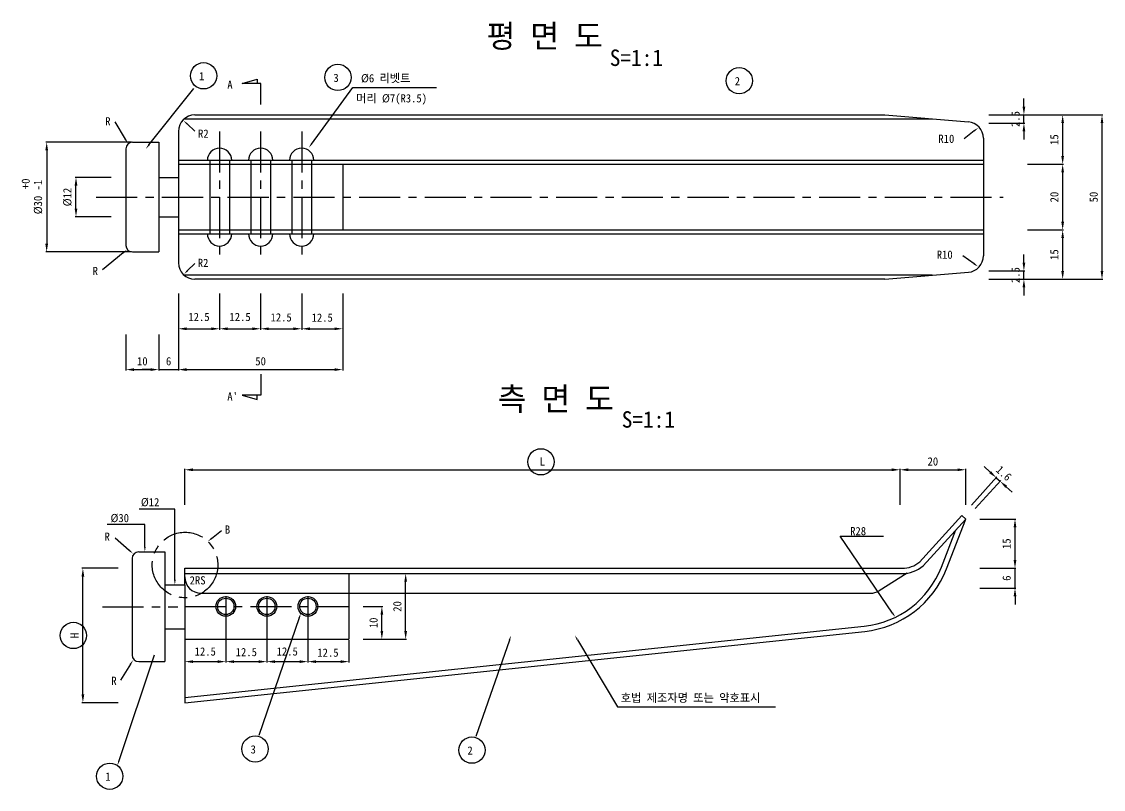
# Model space of a CAD drawing. Header units: millimetres. Extents: x -4227 to 814, y -2321 to 497.
# Drawn here: x -286.5 to 42.7, y 263.3 to 497 of the extents above; entities that cross this region are included whole.
import ezdxf

# ---------------------------------------------------------------- set-up
doc = ezdxf.new("R2010")
doc.units = ezdxf.units.MM
doc.header["$LTSCALE"] = 10
doc.linetypes.add('A-CENTR01', pattern=[2, 1.25, -0.25, 0.25, -0.25])
doc.linetypes.add('CENTER', pattern=[50.8, 31.75, -6.35, 6.35, -6.35])
for name, color, linetype in [('TN-CNTL', 1, 'CENTER'), ('TN-CUTL', 1, 'CENTER'), ('TN-DIML', 1, 'Continuous'), ('TN-DIMS', 1, 'Continuous'), ('TN-DIMT', 3, 'Continuous'), ('TN-LEAL', 1, 'Continuous'), ('TN-LEAT', 3, 'Continuous'), ('TN-STEL', 4, 'Continuous'), ('TN-TEX1', 6, 'Continuous'), ('TN-TEXT', 3, 'Continuous')]:
    doc.layers.add(name, color=color, linetype=linetype)
doc.styles.add('D', font='GulimChe.ttf')
doc.styles.get("Standard").update_dxf_attribs({"font": 'GulimChe.ttf'})
doc.dimstyles.new('D', dxfattribs={"dimtxt": 2.5, "dimasz": 2.5, "dimexe": 1.25, "dimexo": 2, "dimgap": 1, "dimtad": 1, "dimdec": 0, "dimtxsty": 'D', "dimcen": 2.5, "dimclrd": 1, "dimclre": 1, "dimclrt": 7, "dimadec": 0, "dimazin": 0, "dimtfac": 1, "dimtdec": 0, "dimtmove": 0, "dimatfit": 3, "dimfxl": 0, "dimarcsym": 0})

# ---------------------------------------------------------------- blocks, each defined once
blk = doc.blocks.new('*D88')
at = {"layer": 'DEFPOINTS', "color": 0}
for p in [(-238.77, 414.52), (-226.27, 414.52), (-226.27, 403.52)]:
    blk.add_point(p, dxfattribs=at)
at = {"layer": 'TN-DIMS', "lineweight": -2}
for p, q in [((-238.77, 414.22), (-238.77, 403.22)), ((-226.27, 414.22), (-226.27, 403.22)), ((-236.27, 403.52), (-228.77, 403.52))]:
    blk.add_line(p, q, dxfattribs=at)
at = {"layer": 'TN-DIMS'}
for points in [[(-236.27, 403.94), (-236.27, 403.1), (-238.77, 403.52)], [(-228.77, 403.94), (-228.77, 403.1), (-226.27, 403.52)]]:
    blk.add_solid(points, dxfattribs=at)
at = {"layer": 'TN-DIMS', "color": 3, "insert": (-232.52, 407.11), "char_height": 2.5, "attachment_point": 5, "style": 'D'}
blk.add_mtext('12.5', dxfattribs=at)
blk = doc.blocks.new('*D89')
at = {"layer": 'DEFPOINTS', "color": 0}
for p in [(-226.27, 414.52), (-213.77, 414.52), (-213.77, 403.52)]:
    blk.add_point(p, dxfattribs=at)
at = {"layer": 'TN-DIMS', "lineweight": -2}
for p, q in [((-226.27, 414.22), (-226.27, 403.22)), ((-213.77, 414.22), (-213.77, 403.22)), ((-223.77, 403.52), (-216.27, 403.52))]:
    blk.add_line(p, q, dxfattribs=at)
at = {"layer": 'TN-DIMS'}
for points in [[(-223.77, 403.94), (-223.77, 403.1), (-226.27, 403.52)], [(-216.27, 403.94), (-216.27, 403.1), (-213.77, 403.52)]]:
    blk.add_solid(points, dxfattribs=at)
at = {"layer": 'TN-DIMS', "color": 3, "insert": (-220.02, 407.11), "char_height": 2.5, "attachment_point": 5, "style": 'D'}
blk.add_mtext('12.5', dxfattribs=at)
blk = doc.blocks.new('*D90')
at = {"layer": 'DEFPOINTS', "color": 0}
for p in [(-213.77, 414.52), (-201.27, 414.52), (-201.27, 403.52)]:
    blk.add_point(p, dxfattribs=at)
at = {"layer": 'TN-DIMS', "lineweight": -2}
for p, q in [((-213.77, 414.22), (-213.77, 403.22)), ((-201.27, 414.22), (-201.27, 403.22)), ((-211.27, 403.52), (-203.77, 403.52))]:
    blk.add_line(p, q, dxfattribs=at)
at = {"layer": 'TN-DIMS'}
for points in [[(-211.27, 403.94), (-211.27, 403.1), (-213.77, 403.52)], [(-203.77, 403.94), (-203.77, 403.1), (-201.27, 403.52)]]:
    blk.add_solid(points, dxfattribs=at)
at = {"layer": 'TN-DIMS', "color": 3, "insert": (-207.52, 406.97), "char_height": 2.5, "attachment_point": 5, "style": 'D'}
blk.add_mtext('12.5', dxfattribs=at)
blk = doc.blocks.new('*D91')
at = {"layer": 'DEFPOINTS', "color": 0}
for p in [(-201.27, 414.52), (-188.77, 414.52), (-188.77, 403.52)]:
    blk.add_point(p, dxfattribs=at)
at = {"layer": 'TN-DIMS', "lineweight": -2}
for p, q in [((-201.27, 414.22), (-201.27, 403.22)), ((-188.77, 414.22), (-188.77, 403.22)), ((-198.77, 403.52), (-191.27, 403.52))]:
    blk.add_line(p, q, dxfattribs=at)
at = {"layer": 'TN-DIMS'}
for points in [[(-198.77, 403.94), (-198.77, 403.1), (-201.27, 403.52)], [(-191.27, 403.94), (-191.27, 403.1), (-188.77, 403.52)]]:
    blk.add_solid(points, dxfattribs=at)
at = {"layer": 'TN-DIMS', "color": 3, "insert": (-195.02, 406.9), "char_height": 2.5, "attachment_point": 5, "style": 'D'}
blk.add_mtext('12.5', dxfattribs=at)
blk = doc.blocks.new('*D92')
at = {"layer": 'DEFPOINTS', "color": 0}
for p in [(-254.77, 402.09), (-244.77, 402.09), (-244.77, 391.09)]:
    blk.add_point(p, dxfattribs=at)
at = {"layer": 'TN-DIMS', "lineweight": -2}
for p, q in [((-254.77, 401.79), (-254.77, 390.79)), ((-244.77, 401.79), (-244.77, 390.79)), ((-252.27, 391.09), (-247.27, 391.09))]:
    blk.add_line(p, q, dxfattribs=at)
at = {"layer": 'TN-DIMS'}
for points in [[(-252.27, 391.51), (-252.27, 390.67), (-254.77, 391.09)], [(-247.27, 391.51), (-247.27, 390.67), (-244.77, 391.09)]]:
    blk.add_solid(points, dxfattribs=at)
at = {"layer": 'TN-DIMS', "color": 3, "insert": (-249.77, 393.62), "char_height": 2.5, "attachment_point": 5, "style": 'D'}
blk.add_mtext('10', dxfattribs=at)
blk = doc.blocks.new('*D93')
at = {"layer": 'DEFPOINTS', "color": 0}
for p in [(-238.77, 414.52), (-244.77, 402.09), (-238.77, 391.09)]:
    blk.add_point(p, dxfattribs=at)
at = {"layer": 'TN-DIMS', "lineweight": -2}
for p, q in [((-238.77, 414.22), (-238.77, 390.79)), ((-244.77, 401.79), (-244.77, 390.79)), ((-247.27, 391.09), (-249.77, 391.09)), ((-244.77, 391.09), (-238.77, 391.09)), ((-236.27, 391.09), (-233.77, 391.09))]:
    blk.add_line(p, q, dxfattribs=at)
at = {"layer": 'TN-DIMS'}
for points in [[(-247.27, 391.51), (-247.27, 390.67), (-244.77, 391.09)], [(-236.27, 391.51), (-236.27, 390.67), (-238.77, 391.09)]]:
    blk.add_solid(points, dxfattribs=at)
at = {"layer": 'TN-DIMS', "color": 3, "insert": (-241.77, 393.62), "char_height": 2.5, "attachment_point": 5, "style": 'D'}
blk.add_mtext('6', dxfattribs=at)
blk = doc.blocks.new('*D94')
at = {"layer": 'DEFPOINTS', "color": 0}
for p in [(-238.77, 414.52), (-188.77, 414.52), (-188.77, 391.09)]:
    blk.add_point(p, dxfattribs=at)
at = {"layer": 'TN-DIMS', "lineweight": -2}
for p, q in [((-238.77, 414.22), (-238.77, 390.79)), ((-188.77, 414.22), (-188.77, 390.79)), ((-236.27, 391.09), (-191.27, 391.09))]:
    blk.add_line(p, q, dxfattribs=at)
at = {"layer": 'TN-DIMS'}
for points in [[(-236.27, 391.51), (-236.27, 390.67), (-238.77, 391.09)], [(-191.27, 391.51), (-191.27, 390.67), (-188.77, 391.09)]]:
    blk.add_solid(points, dxfattribs=at)
at = {"layer": 'TN-DIMS', "color": 3, "insert": (-213.77, 393.62), "char_height": 2.5, "attachment_point": 5, "style": 'D'}
blk.add_mtext('50', dxfattribs=at)
blk = doc.blocks.new('*D95')
at = {"layer": 'DEFPOINTS', "color": 0}
for p in [(-269.96, 449.61), (-258.96, 449.61), (-258.96, 437.61)]:
    blk.add_point(p, dxfattribs=at)
at = {"layer": 'TN-DIMS', "lineweight": -2}
for p, q in [((-259.26, 449.61), (-270.26, 449.61)), ((-269.96, 440.11), (-269.96, 447.11)), ((-259.26, 437.61), (-270.26, 437.61))]:
    blk.add_line(p, q, dxfattribs=at)
at = {"layer": 'TN-DIMS'}
for points in [[(-270.37, 447.11), (-269.54, 447.11), (-269.96, 449.61)], [(-270.37, 440.11), (-269.54, 440.11), (-269.96, 437.61)]]:
    blk.add_solid(points, dxfattribs=at)
at = {"layer": 'TN-DIMS', "color": 3, "insert": (-272.55, 443.61), "char_height": 2.5, "attachment_point": 5, "rotation": 90, "style": 'D'}
blk.add_mtext('Ø12', dxfattribs=at)
blk = doc.blocks.new('*D0')
at = {"layer": 'DEFPOINTS', "color": 0}
for p in [(7.55, 421.11), (7.55, 418.61), (18.55, 421.11)]:
    blk.add_point(p, dxfattribs=at)
at = {"layer": 'TN-DIMS', "lineweight": -2}
for p, q in [((18.55, 423.61), (18.55, 426.11)), ((7.85, 421.11), (18.85, 421.11)), ((7.85, 418.61), (18.85, 418.61)), ((18.55, 418.61), (18.55, 421.11)), ((18.55, 416.11), (18.55, 413.61))]:
    blk.add_line(p, q, dxfattribs=at)
at = {"layer": 'TN-DIMS'}
for points in [[(18.14, 423.61), (18.97, 423.61), (18.55, 421.11)], [(18.14, 416.11), (18.97, 416.11), (18.55, 418.61)]]:
    blk.add_solid(points, dxfattribs=at)
at = {"layer": 'TN-DIMS', "color": 3, "insert": (16.02, 419.86), "char_height": 2.5, "attachment_point": 5, "rotation": 90, "style": 'D'}
blk.add_mtext('2.5', dxfattribs=at)
blk = doc.blocks.new('*D1')
at = {"layer": 'DEFPOINTS', "color": 0}
for p in [(7.55, 468.61), (18.55, 468.61), (7.55, 466.11)]:
    blk.add_point(p, dxfattribs=at)
at = {"layer": 'TN-DIMS', "lineweight": -2}
for p, q in [((18.55, 471.11), (18.55, 473.61)), ((7.85, 468.61), (18.85, 468.61)), ((18.55, 466.11), (18.55, 468.61)), ((7.85, 466.11), (18.85, 466.11)), ((18.55, 463.61), (18.55, 461.11))]:
    blk.add_line(p, q, dxfattribs=at)
at = {"layer": 'TN-DIMS'}
for points in [[(18.14, 471.11), (18.97, 471.11), (18.55, 468.61)], [(18.14, 463.61), (18.97, 463.61), (18.55, 466.11)]]:
    blk.add_solid(points, dxfattribs=at)
at = {"layer": 'TN-DIMS', "color": 3, "insert": (16.02, 467.36), "char_height": 2.5, "attachment_point": 5, "rotation": 90, "style": 'D'}
blk.add_mtext('2.5', dxfattribs=at)
blk = doc.blocks.new('*D2')
at = {"layer": 'DEFPOINTS', "color": 0}
for p in [(19.35, 433.61), (30.35, 433.61), (7.55, 418.61)]:
    blk.add_point(p, dxfattribs=at)
at = {"layer": 'TN-DIMS', "lineweight": -2}
for p, q in [((19.65, 433.61), (30.65, 433.61)), ((30.35, 421.11), (30.35, 431.11)), ((7.85, 418.61), (30.65, 418.61))]:
    blk.add_line(p, q, dxfattribs=at)
at = {"layer": 'TN-DIMS'}
for points in [[(29.93, 431.11), (30.76, 431.11), (30.35, 433.61)], [(29.93, 421.11), (30.76, 421.11), (30.35, 418.61)]]:
    blk.add_solid(points, dxfattribs=at)
at = {"layer": 'TN-DIMS', "color": 3, "insert": (27.81, 426.11), "char_height": 2.5, "attachment_point": 5, "rotation": 90, "style": 'D'}
blk.add_mtext('15', dxfattribs=at)
blk = doc.blocks.new('*D3')
at = {"layer": 'DEFPOINTS', "color": 0}
for p in [(19.35, 453.61), (30.35, 453.61), (19.35, 433.61)]:
    blk.add_point(p, dxfattribs=at)
at = {"layer": 'TN-DIMS', "lineweight": -2}
for p, q in [((19.65, 453.61), (30.65, 453.61)), ((30.35, 436.11), (30.35, 451.11)), ((19.65, 433.61), (30.65, 433.61))]:
    blk.add_line(p, q, dxfattribs=at)
at = {"layer": 'TN-DIMS'}
for points in [[(29.93, 451.11), (30.76, 451.11), (30.35, 453.61)], [(29.93, 436.11), (30.76, 436.11), (30.35, 433.61)]]:
    blk.add_solid(points, dxfattribs=at)
at = {"layer": 'TN-DIMS', "color": 3, "insert": (27.82, 443.61), "char_height": 2.5, "attachment_point": 5, "rotation": 90, "style": 'D'}
blk.add_mtext('20', dxfattribs=at)
blk = doc.blocks.new('*D4')
at = {"layer": 'DEFPOINTS', "color": 0}
for p in [(7.55, 468.61), (30.35, 468.61), (19.35, 453.61)]:
    blk.add_point(p, dxfattribs=at)
at = {"layer": 'TN-DIMS', "lineweight": -2}
for p, q in [((7.85, 468.61), (30.65, 468.61)), ((30.35, 456.11), (30.35, 466.11)), ((19.65, 453.61), (30.65, 453.61))]:
    blk.add_line(p, q, dxfattribs=at)
at = {"layer": 'TN-DIMS'}
for points in [[(29.93, 466.11), (30.76, 466.11), (30.35, 468.61)], [(29.93, 456.11), (30.76, 456.11), (30.35, 453.61)]]:
    blk.add_solid(points, dxfattribs=at)
at = {"layer": 'TN-DIMS', "color": 3, "insert": (27.81, 461.11), "char_height": 2.5, "attachment_point": 5, "rotation": 90, "style": 'D'}
blk.add_mtext('15', dxfattribs=at)
blk = doc.blocks.new('*D5')
at = {"layer": 'DEFPOINTS', "color": 0}
for p in [(7.55, 468.61), (42.32, 468.61), (7.55, 418.61)]:
    blk.add_point(p, dxfattribs=at)
at = {"layer": 'TN-DIMS', "lineweight": -2}
for p, q in [((7.85, 468.61), (42.62, 468.61)), ((42.32, 421.11), (42.32, 466.11)), ((7.85, 418.61), (42.62, 418.61))]:
    blk.add_line(p, q, dxfattribs=at)
at = {"layer": 'TN-DIMS'}
for points in [[(41.9, 466.11), (42.73, 466.11), (42.32, 468.61)], [(41.9, 421.11), (42.73, 421.11), (42.32, 418.61)]]:
    blk.add_solid(points, dxfattribs=at)
at = {"layer": 'TN-DIMS', "color": 3, "insert": (39.79, 443.61), "char_height": 2.5, "attachment_point": 5, "rotation": 90, "style": 'D'}
blk.add_mtext('50', dxfattribs=at)
blk = doc.blocks.new('*D6')
at = {"layer": 'DEFPOINTS', "color": 0}
for p in [(-267.86, 330.61), (-256.86, 330.61), (-256.86, 289.71)]:
    blk.add_point(p, dxfattribs=at)
at = {"layer": 'TN-DIMS', "lineweight": -2}
for p, q in [((-257.16, 330.61), (-268.16, 330.61)), ((-267.86, 292.21), (-267.86, 328.11)), ((-257.16, 289.71), (-268.16, 289.71))]:
    blk.add_line(p, q, dxfattribs=at)
at = {"layer": 'TN-DIMS'}
for points in [[(-268.28, 328.11), (-267.44, 328.11), (-267.86, 330.61)], [(-268.28, 292.21), (-267.44, 292.21), (-267.86, 289.71)]]:
    blk.add_solid(points, dxfattribs=at)
at = {"layer": 'TN-DIMS', "color": 3, "insert": (-270.39, 310.16), "char_height": 2.5, "attachment_point": 5, "rotation": 90, "style": 'D'}
blk.add_mtext('H', dxfattribs=at)
blk = doc.blocks.new('*D7')
at = {"layer": 'DEFPOINTS', "color": 0}
for p in [(-224.37, 322.43), (-236.87, 309.01), (-224.37, 302.21)]:
    blk.add_point(p, dxfattribs=at)
at = {"layer": 'TN-DIMS', "lineweight": -2}
for p, q in [((-224.37, 322.13), (-224.37, 301.91)), ((-236.87, 308.71), (-236.87, 301.91)), ((-234.37, 302.21), (-226.87, 302.21))]:
    blk.add_line(p, q, dxfattribs=at)
at = {"layer": 'TN-DIMS'}
for points in [[(-234.37, 302.62), (-234.37, 301.79), (-236.87, 302.21)], [(-226.87, 302.62), (-226.87, 301.79), (-224.37, 302.21)]]:
    blk.add_solid(points, dxfattribs=at)
at = {"layer": 'TN-DIMS', "color": 3, "insert": (-230.62, 305.28), "char_height": 2.5, "attachment_point": 5, "style": 'D'}
blk.add_mtext('12.5', dxfattribs=at)
blk = doc.blocks.new('*D8')
at = {"layer": 'DEFPOINTS', "color": 0}
for p in [(-224.37, 322.43), (-211.87, 322.43), (-211.87, 302.21)]:
    blk.add_point(p, dxfattribs=at)
at = {"layer": 'TN-DIMS', "lineweight": -2}
for p, q in [((-224.37, 322.13), (-224.37, 301.91)), ((-211.87, 322.13), (-211.87, 301.91)), ((-221.87, 302.21), (-214.37, 302.21))]:
    blk.add_line(p, q, dxfattribs=at)
at = {"layer": 'TN-DIMS'}
for points in [[(-221.87, 302.62), (-221.87, 301.79), (-224.37, 302.21)], [(-214.37, 302.62), (-214.37, 301.79), (-211.87, 302.21)]]:
    blk.add_solid(points, dxfattribs=at)
at = {"layer": 'TN-DIMS', "color": 3, "insert": (-218.12, 305.1), "char_height": 2.5, "attachment_point": 5, "style": 'D'}
blk.add_mtext('12.5', dxfattribs=at)
blk = doc.blocks.new('*D9')
at = {"layer": 'DEFPOINTS', "color": 0}
for p in [(-211.87, 322.43), (-199.37, 322.43), (-199.37, 302.21)]:
    blk.add_point(p, dxfattribs=at)
at = {"layer": 'TN-DIMS', "lineweight": -2}
for p, q in [((-211.87, 322.13), (-211.87, 301.91)), ((-199.37, 322.13), (-199.37, 301.91)), ((-209.37, 302.21), (-201.87, 302.21))]:
    blk.add_line(p, q, dxfattribs=at)
at = {"layer": 'TN-DIMS'}
for points in [[(-209.37, 302.62), (-209.37, 301.79), (-211.87, 302.21)], [(-201.87, 302.62), (-201.87, 301.79), (-199.37, 302.21)]]:
    blk.add_solid(points, dxfattribs=at)
at = {"layer": 'TN-DIMS', "color": 3, "insert": (-205.67, 305.29), "char_height": 2.5, "attachment_point": 5, "style": 'D'}
blk.add_mtext('12.5', dxfattribs=at)
blk = doc.blocks.new('*D10')
at = {"layer": 'DEFPOINTS', "color": 0}
for p in [(-199.37, 322.43), (-186.87, 309.01), (-186.87, 302.21)]:
    blk.add_point(p, dxfattribs=at)
at = {"layer": 'TN-DIMS', "lineweight": -2}
for p, q in [((-199.37, 322.13), (-199.37, 301.91)), ((-186.87, 308.71), (-186.87, 301.91)), ((-196.87, 302.21), (-189.37, 302.21))]:
    blk.add_line(p, q, dxfattribs=at)
at = {"layer": 'TN-DIMS'}
for points in [[(-196.87, 302.62), (-196.87, 301.79), (-199.37, 302.21)], [(-189.37, 302.62), (-189.37, 301.79), (-186.87, 302.21)]]:
    blk.add_solid(points, dxfattribs=at)
at = {"layer": 'TN-DIMS', "color": 3, "insert": (-193.27, 304.93), "char_height": 2.5, "attachment_point": 5, "style": 'D'}
blk.add_mtext('12.5', dxfattribs=at)
blk = doc.blocks.new('*D11')
at = {"layer": 'DEFPOINTS', "color": 0}
for p in [(-182.87, 319.01), (-176.87, 319.01), (-182.87, 309.01)]:
    blk.add_point(p, dxfattribs=at)
at = {"layer": 'TN-DIMS', "lineweight": -2}
for p, q in [((-182.57, 319.01), (-176.57, 319.01)), ((-176.87, 311.51), (-176.87, 316.51)), ((-182.57, 309.01), (-176.57, 309.01))]:
    blk.add_line(p, q, dxfattribs=at)
at = {"layer": 'TN-DIMS'}
for points in [[(-177.28, 316.51), (-176.45, 316.51), (-176.87, 319.01)], [(-177.28, 311.51), (-176.45, 311.51), (-176.87, 309.01)]]:
    blk.add_solid(points, dxfattribs=at)
at = {"layer": 'TN-DIMS', "color": 3, "insert": (-179.4, 314.01), "char_height": 2.5, "attachment_point": 5, "rotation": 90, "style": 'D'}
blk.add_mtext('10', dxfattribs=at)
blk = doc.blocks.new('*D12')
at = {"layer": 'DEFPOINTS', "color": 0}
for p in [(-175.62, 329.01), (-169.62, 329.01), (-182.87, 309.01)]:
    blk.add_point(p, dxfattribs=at)
at = {"layer": 'TN-DIMS', "lineweight": -2}
for p, q in [((-175.32, 329.01), (-169.32, 329.01)), ((-169.62, 311.51), (-169.62, 326.51)), ((-182.57, 309.01), (-169.32, 309.01))]:
    blk.add_line(p, q, dxfattribs=at)
at = {"layer": 'TN-DIMS'}
for points in [[(-170.03, 326.51), (-169.2, 326.51), (-169.62, 329.01)], [(-170.03, 311.51), (-169.2, 311.51), (-169.62, 309.01)]]:
    blk.add_solid(points, dxfattribs=at)
at = {"layer": 'TN-DIMS', "color": 3, "insert": (-172.15, 319.01), "char_height": 2.5, "attachment_point": 5, "rotation": 90, "style": 'D'}
blk.add_mtext('20', dxfattribs=at)
blk = doc.blocks.new('*D13')
at = {"layer": 'DEFPOINTS', "color": 0}
for p in [(-19.16, 360.61), (-236.87, 349.61), (-19.16, 349.61)]:
    blk.add_point(p, dxfattribs=at)
at = {"layer": 'TN-DIMS', "lineweight": -2}
for p, q in [((-236.87, 349.91), (-236.87, 360.91)), ((-234.37, 360.61), (-21.66, 360.61)), ((-19.16, 349.91), (-19.16, 360.91))]:
    blk.add_line(p, q, dxfattribs=at)
at = {"layer": 'TN-DIMS'}
for points in [[(-234.37, 361.02), (-234.37, 360.19), (-236.87, 360.61)], [(-21.66, 361.02), (-21.66, 360.19), (-19.16, 360.61)]]:
    blk.add_solid(points, dxfattribs=at)
at = {"layer": 'TN-DIMS', "color": 3, "insert": (-128.01, 363.11), "char_height": 2.5, "attachment_point": 5, "style": 'D'}
blk.add_mtext('L', dxfattribs=at)
blk = doc.blocks.new('*D14')
at = {"layer": 'DEFPOINTS', "color": 0}
for p in [(0.84, 360.61), (-19.16, 349.61), (0.84, 349.61)]:
    blk.add_point(p, dxfattribs=at)
at = {"layer": 'TN-DIMS', "lineweight": -2}
for p, q in [((-19.16, 349.91), (-19.16, 360.91)), ((-16.66, 360.61), (-1.66, 360.61)), ((0.84, 349.91), (0.84, 360.91))]:
    blk.add_line(p, q, dxfattribs=at)
at = {"layer": 'TN-DIMS'}
for points in [[(-16.66, 361.02), (-16.66, 360.19), (-19.16, 360.61)], [(-1.66, 361.02), (-1.66, 360.19), (0.84, 360.61)]]:
    blk.add_solid(points, dxfattribs=at)
at = {"layer": 'TN-DIMS', "color": 3, "insert": (-9.16, 363.13), "char_height": 2.5, "attachment_point": 5, "style": 'D'}
blk.add_mtext('20', dxfattribs=at)
blk = doc.blocks.new('*D15')
at = {"layer": 'DEFPOINTS', "color": 0}
for p in [(4.84, 330.61), (15.84, 330.61), (4.84, 324.61)]:
    blk.add_point(p, dxfattribs=at)
at = {"layer": 'TN-DIMS', "lineweight": -2}
for p, q in [((15.84, 333.11), (15.84, 335.61)), ((5.14, 330.61), (16.14, 330.61)), ((15.84, 324.61), (15.84, 330.61)), ((5.14, 324.61), (16.14, 324.61)), ((15.84, 322.11), (15.84, 319.61))]:
    blk.add_line(p, q, dxfattribs=at)
at = {"layer": 'TN-DIMS'}
for points in [[(15.42, 333.11), (16.25, 333.11), (15.84, 330.61)], [(15.42, 322.11), (16.25, 322.11), (15.84, 324.61)]]:
    blk.add_solid(points, dxfattribs=at)
at = {"layer": 'TN-DIMS', "color": 3, "insert": (13.31, 327.61), "char_height": 2.5, "attachment_point": 5, "rotation": 90, "style": 'D'}
blk.add_mtext('6', dxfattribs=at)
blk = doc.blocks.new('*D16')
at = {"layer": 'DEFPOINTS', "color": 0}
for p in [(4.84, 345.61), (15.84, 345.61), (4.84, 330.61)]:
    blk.add_point(p, dxfattribs=at)
at = {"layer": 'TN-DIMS', "lineweight": -2}
for p, q in [((5.14, 345.61), (16.14, 345.61)), ((15.84, 333.11), (15.84, 343.11)), ((5.14, 330.61), (16.14, 330.61))]:
    blk.add_line(p, q, dxfattribs=at)
at = {"layer": 'TN-DIMS'}
for points in [[(15.42, 343.11), (16.25, 343.11), (15.84, 345.61)], [(15.42, 333.11), (16.25, 333.11), (15.84, 330.61)]]:
    blk.add_solid(points, dxfattribs=at)
at = {"layer": 'TN-DIMS', "color": 3, "insert": (13.3, 338.11), "char_height": 2.5, "attachment_point": 5, "rotation": 90, "style": 'D'}
blk.add_mtext('15', dxfattribs=at)
blk = doc.blocks.new('*D17')
at = {"layer": 'DEFPOINTS', "color": 0}
for p in [(11.31, 357.12), (2.35, 349.64), (3.53, 348.57)]:
    blk.add_point(p, dxfattribs=at)
at = {"layer": 'TN-DIMS', "lineweight": -2}
for p, q in [((8.28, 359.88), (6.43, 361.56)), ((2.55, 349.86), (10.33, 358.42)), ((3.73, 348.79), (11.51, 357.34)), ((10.12, 358.2), (11.31, 357.12)), ((13.16, 355.44), (15.01, 353.76))]:
    blk.add_line(p, q, dxfattribs=at)
at = {"layer": 'TN-DIMS'}
for points in [[(8.56, 360.19), (7.99, 359.57), (10.12, 358.2)], [(13.44, 355.75), (12.88, 355.13), (11.31, 357.12)]]:
    blk.add_solid(points, dxfattribs=at)
at = {"layer": 'TN-DIMS', "color": 3, "insert": (12.42, 359.53), "char_height": 2.5, "attachment_point": 5, "rotation": 317.7164, "style": 'D'}
blk.add_mtext('1.6', dxfattribs=at)
blk = doc.blocks.new('*D96')
at = {"layer": 'DEFPOINTS', "color": 0}
for p in [(-252.77, 460.31), (-278.88, 426.91), (-252.77, 426.91)]:
    blk.add_point(p, dxfattribs=at)
at = {"layer": 'TN-DIMS', "lineweight": -2}
for p, q in [((-253.07, 460.31), (-279.18, 460.31)), ((-278.88, 457.81), (-278.88, 429.41)), ((-253.07, 426.91), (-279.18, 426.91))]:
    blk.add_line(p, q, dxfattribs=at)
at = {"layer": 'TN-DIMS'}
for points in [[(-279.3, 457.81), (-278.46, 457.81), (-278.88, 460.31)], [(-279.3, 429.41), (-278.46, 429.41), (-278.88, 426.91)]]:
    blk.add_solid(points, dxfattribs=at)
at = {"layer": 'TN-DIMS', "color": 3, "insert": (-281.48, 443.61), "char_height": 2.5, "attachment_point": 5, "rotation": 90, "style": 'D'}
blk.add_mtext('Ø30 -1', dxfattribs=at)

msp = doc.modelspace()

# ---------------------------------------------------------------- linework, layer by layer
at = {"layer": 'TN-CNTL', "linetype": 'A-CENTR01'}
for p, q in [((-226.27, 463.61), (-226.27, 423.61)), ((-213.77, 463.61), (-213.77, 423.61)), ((-201.27, 463.61), (-201.27, 423.61)), ((-263.8, 443.61), (12.26, 443.61)), ((-261.89, 318.91), (-239, 318.91)), ((-236.87, 319.01), (-186.87, 319.01))]:
    msp.add_line(p, q, dxfattribs=at)
at = {"layer": 'TN-CUTL', "linetype": 'A-CENTR01'}
msp.add_circle((-236.77, 331.62), 9.97, dxfattribs=at)
at = {"layer": 'TN-DIML'}
for p, q in [((3.41, 463.74), (0.32, 461.35)), ((3.38, 423.31), (-0.07, 425.75)), ((-21.43, 316.96), (-37.42, 340.44)), ((-37.42, 340.44), (-24.14, 340.44))]:
    msp.add_line(p, q, dxfattribs=at)
for points in [[(3.26, 463.94), (3.57, 463.54), (4.6, 464.65)], [(3.52, 423.52), (3.23, 423.11), (4.6, 422.45)], [(-21.23, 317.1), (-21.64, 316.82), (-20.59, 315.72)]]:
    msp.add_solid(points, dxfattribs=at)
at = {"layer": 'TN-LEAL'}
for p, q in [((-219.38, 478.15), (-214.86, 479.51)), ((-213.73, 478.15), (-219.38, 478.15)), ((-214.86, 479.51), (-214.86, 478.15)), ((-213.73, 471.82), (-213.73, 478.15)), ((-247.76, 459.46), (-234.14, 476.68)), ((-198.28, 459.76), (-185.7, 476.98)), ((-185.7, 476.98), (-160.25, 476.98)), ((-254.94, 461.23), (-258.03, 466.52)), ((-236.12, 465.86), (-233.75, 463.68)), ((-255.62, 426.6), (-261.87, 421.51)), ((-236, 421.21), (-233.75, 423.37)), ((-213.73, 389.69), (-213.73, 383.36)), ((-213.73, 383.36), (-219.38, 383.36)), ((-219.38, 383.36), (-214.86, 382)), ((-214.86, 382), (-214.86, 383.36)), ((-239.87, 348.57), (-250.73, 348.57)), ((-239.87, 327.11), (-239.87, 348.57)), ((-249, 343.98), (-260.45, 343.98)), ((-249, 337.11), (-249, 343.98)), ((-253.73, 336.07), (-258.01, 339.81)), ((-228.67, 339.71), (-225.65, 342.09)), ((-202.03, 315.52), (-214.28, 279.75)), ((-138.06, 308.72), (-148.28, 279.4)), ((-117.35, 308.89), (-105.13, 288.44)), ((-256.86, 272.12), (-246.07, 304.24)), ((-253.4, 301.39), (-256.43, 296.58)), ((-105.13, 288.44), (-57.03, 288.44))]:
    msp.add_line(p, q, dxfattribs=at)
for centre in [(-231.12, 480.52), (-190.23, 480.02), (-68.09, 479.02), (-128.45, 363.02), (-270.74, 310.17), (-215.46, 275.62), (-149.46, 275.27), (-259.69, 267.33)]:
    msp.add_circle(centre, 4, dxfattribs=at)
for points in [[(-236.29, 465.67), (-235.95, 466.04), (-237.23, 466.87)], [(-254.72, 461.36), (-255.16, 461.1), (-254.18, 459.94)], [(-247.56, 459.31), (-247.96, 459.62), (-248.69, 458.29)], [(-198.08, 459.61), (-198.48, 459.9), (-199.16, 458.54)], [(-255.78, 426.8), (-255.46, 426.41), (-254.46, 427.55)], [(-235.83, 421.03), (-236.17, 421.4), (-237.08, 420.18)], [(-228.51, 339.52), (-228.82, 339.91), (-229.84, 338.78)], [(-253.57, 336.26), (-253.9, 335.88), (-252.6, 335.08)], [(-248.75, 337.11), (-249.25, 337.11), (-249, 335.61)], [(-239.62, 327.11), (-240.12, 327.11), (-239.87, 325.61)], [(-202.26, 315.6), (-201.79, 315.44), (-201.54, 316.94)], [(-138.29, 308.8), (-137.82, 308.64), (-137.56, 310.13)], [(-117.56, 308.77), (-117.13, 309.02), (-118.12, 310.18)], [(-253.61, 301.53), (-253.19, 301.26), (-252.6, 302.66)], [(-256.62, 272.04), (-257.09, 272.2), (-257.33, 270.69)]]:
    msp.add_solid(points, dxfattribs=at)
at = {"layer": 'TN-STEL'}
for p, q in [((-233.77, 468.61), (-23.77, 468.61)), ((-23.77, 468.61), (1.65, 466.49)), ((-237.02, 467.41), (-9.37, 467.41)), ((-238.77, 463.61), (-238.77, 423.61)), ((6.23, 461.51), (6.23, 425.71)), ((-254.77, 458.31), (-254.77, 428.91)), ((-252.77, 460.31), (-244.77, 460.31)), ((-244.77, 460.31), (-244.77, 426.91)), ((-238.77, 454.81), (6.23, 454.81)), ((-229.27, 454.81), (-229.27, 432.41)), ((-223.27, 454.81), (-223.27, 432.41)), ((-216.77, 454.81), (-216.77, 432.41)), ((-210.77, 454.81), (-210.77, 432.41)), ((-204.27, 454.81), (-204.27, 432.41)), ((-198.27, 454.81), (-198.27, 432.41)), ((-238.77, 453.61), (6.23, 453.61)), ((-188.77, 453.61), (-188.77, 433.61)), ((-244.77, 449.61), (-238.77, 449.61)), ((-244.77, 437.61), (-238.77, 437.61)), ((-238.77, 433.61), (6.23, 433.61)), ((-238.77, 432.41), (6.23, 432.41)), ((-252.77, 426.91), (-244.77, 426.91)), ((-9.37, 419.81), (-237.02, 419.81)), ((-23.77, 418.61), (-233.77, 418.61)), ((-23.77, 418.61), (1.65, 420.73)), ((-13.27, 332.47), (-0.35, 346.68)), ((0.84, 345.61), (-0.35, 346.68)), ((-12.08, 331.4), (0.84, 345.61)), ((-5.04, 330.43), (0.84, 345.61)), ((-6.53, 331), (-2.15, 342.32)), ((-252.87, 333.61), (-252.87, 304.21)), ((-250.87, 335.61), (-242.87, 335.61)), ((-242.87, 335.61), (-242.87, 302.21)), ((-236.87, 325.61), (-236.87, 330.61)), ((-236.87, 330.61), (-18.57, 330.61)), ((-236.87, 329.01), (-18.57, 329.01)), ((-186.87, 329.01), (-186.87, 309.01)), ((-17.03, 329.13), (-25.5, 323.78)), ((-242.87, 325.61), (-236.87, 325.61)), ((-236.87, 325.61), (-236.87, 289.71)), ((-231.87, 323.01), (-28.17, 323.01)), ((-236.87, 291.31), (-30.05, 313.01)), ((-242.87, 312.21), (-236.87, 312.21)), ((-236.87, 289.71), (-29.89, 311.42)), ((-236.87, 309.01), (-186.87, 309.01)), ((-250.87, 302.21), (-242.87, 302.21))]:
    msp.add_line(p, q, dxfattribs=at)
for centre, radius in [((-224.37, 319.01), 3), ((-224.37, 319.01), 2.5), ((-211.87, 319.01), 3), ((-211.87, 319.01), 2.5), ((-199.37, 319.01), 3), ((-199.37, 319.01), 2.5)]:
    msp.add_circle(centre, radius, dxfattribs=at)
for centre, radius, start, end in [((-233.77, 463.61), 5, 90, 180), ((1.23, 461.51), 5, 0, 85.2364), ((-252.77, 458.31), 2, 90, 180), ((-226.27, 454.81), 3.7, 0, 180), ((-213.77, 454.81), 3.7, 0, 180), ((-201.27, 454.81), 3.7, 0, 180), ((-226.27, 432.41), 3.7, 180, 0), ((-213.77, 432.41), 3.7, 180, 0), ((-201.27, 432.41), 3.7, 180, 0), ((-252.77, 428.91), 2, 180, 270), ((1.23, 425.71), 5, 274.7636, 0), ((-233.77, 423.61), 5, 180, 270), ((-250.87, 333.61), 2, 90, 180), ((-18.57, 339.01), 8.4, 270, 310.4555), ((-33.02, 341.26), 28.4, 275.9887, 338.8376), ((-33.02, 341.26), 30, 275.9887, 338.8376), ((-18.57, 339.01), 10, 270, 310.4555), ((-231.87, 328.01), 5, 180, 270), ((-28.17, 328.01), 5, 270, 302.2655), ((-250.87, 304.21), 2, 180, 270)]:
    msp.add_arc(centre, radius, start, end, dxfattribs=at)

# ---------------------------------------------------------------- texts
at = {"layer": 'TN-DIMT', "style": 'D'}
for s, p in [('R10', (-7.48, 460.1)), ('R10', (-7.97, 424.83)), ('R28', (-34.33, 340.69))]:
    msp.add_text(s, height=2.5, dxfattribs=at).set_placement(p)
msp.add_text('+0', height=2.5, rotation=90, dxfattribs=at).set_placement((-284.03, 446.02))
at = {"layer": 'TN-LEAT', "style": 'D'}
for s, p in [('1', (-232.49, 479.15)), ('3', (-191.61, 478.65)), ('Ø6 리벳트', (-183.21, 478.53)), ('A', (-223.91, 476.57)), ('2', (-69.46, 477.65)), ('머리 Ø7(R3.5)', (-184.71, 472.42)), ('R', (-261.05, 465.42)), ('R2', (-232.81, 461.67)), ('R2', (-232.89, 422.33)), ('R', (-264.89, 419.87)), ("A'", (-223.91, 381.68)), ('Ø12', (-250.21, 349.5)), ('Ø30', (-259.45, 344.67)), ('B', (-224.65, 341.16)), ('R', (-261.27, 338.99)), ('R', (-259.2, 295.13)), ('호법 제조자명 또는 약호표시', (-104.15, 289.94)), ('3', (-216.83, 274.25)), ('2', (-150.83, 273.9)), ('1', (-261.06, 265.96))]:
    msp.add_text(s, height=2.5, dxfattribs=at).set_placement(p)
at = {"layer": 'TN-TEX1', "style": 'D'}
for s, p in [('평 면 도', (-145, 489.11)), ('측 면 도', (-141.63, 378.68))]:
    msp.add_text(s, height=7, dxfattribs=at).set_placement(p)
at = {"layer": 'TN-TEX1'}
for p in [(-107.49, 483.51), (-103.84, 373.42)]:
    msp.add_text('S=1:1', height=5, dxfattribs=at).set_placement(p)
at = {"layer": 'TN-TEXT', "style": 'D'}
msp.add_text('2RS', height=2.5, dxfattribs=at).set_placement((-235.36, 325.71))

# ---------------------------------------------------------------- dimensions: what is measured, and where the dimension line sits
at = {"layer": 'TN-DIMS'}
for base, p1, p2, text, picture, middle in [((18.55, 468.61), (7.55, 466.11), (7.55, 468.61), '2.5', '*D1', (16.02, 467.36)), ((-278.88, 426.91), (-252.77, 460.31), (-252.77, 426.91), 'Ø30 -1', '*D96', (-281.48, 443.61)), ((-269.96, 449.61), (-258.96, 437.61), (-258.96, 449.61), 'Ø12', '*D95', (-272.55, 443.61)), ((18.55, 421.11), (7.55, 418.61), (7.55, 421.11), '2.5', '*D0', (16.02, 419.86)), ((-267.86, 330.61), (-256.86, 289.71), (-256.86, 330.61), 'H', '*D6', (-270.39, 310.16))]:
    dim = msp.add_linear_dim(base=base, p1=p1, p2=p2, angle=90, text=text, dimstyle='D', override={"dimexe": 0.3, "dimexo": 0.3, "dimgap": 1.25, "dimlunit": 6, "dimclrd": 256, "dimclre": 256, "dimclrt": 3, "dimtix": 1, "dimtmove": 2}, dxfattribs=at)
    dim.commit()
    dim.dimension.update_dxf_attribs({"geometry": picture, "text_midpoint": middle})
for base, p1, p2, picture, middle in [((30.35, 468.61), (19.35, 453.61), (7.55, 468.61), '*D4', (27.81, 461.11)), ((42.32, 468.61), (7.55, 418.61), (7.55, 468.61), '*D5', (39.79, 443.61)), ((30.35, 453.61), (19.35, 433.61), (19.35, 453.61), '*D3', (27.82, 443.61)), ((30.35, 433.61), (7.55, 418.61), (19.35, 433.61), '*D2', (27.81, 426.11)), ((15.84, 345.61), (4.84, 330.61), (4.84, 345.61), '*D16', (13.3, 338.11)), ((15.84, 330.61), (4.84, 324.61), (4.84, 330.61), '*D15', (13.31, 327.61)), ((-169.62, 329.01), (-182.87, 309.01), (-175.62, 329.01), '*D12', (-172.15, 319.01)), ((-176.87, 319.01), (-182.87, 309.01), (-182.87, 319.01), '*D11', (-179.4, 314.01))]:
    dim = msp.add_linear_dim(base=base, p1=p1, p2=p2, angle=90, dimstyle='D', override={"dimexe": 0.3, "dimexo": 0.3, "dimgap": 1.25, "dimlunit": 6, "dimclrd": 256, "dimclre": 256, "dimclrt": 3, "dimtix": 1, "dimtmove": 2}, dxfattribs=at)
    dim.commit()
    dim.dimension.update_dxf_attribs({"geometry": picture, "text_midpoint": middle})
for base, p1, p2, picture, middle in [((-238.77, 391.09), (-244.77, 402.09), (-238.77, 414.52), '*D93', (-241.77, 393.62)), ((-188.77, 391.09), (-238.77, 414.52), (-188.77, 414.52), '*D94', (-213.77, 393.62)), ((-244.77, 391.09), (-254.77, 402.09), (-244.77, 402.09), '*D92', (-249.77, 393.62)), ((0.84, 360.61), (-19.16, 349.61), (0.84, 349.61), '*D14', (-9.16, 363.13))]:
    dim = msp.add_linear_dim(base=base, p1=p1, p2=p2, dimstyle='D', override={"dimexe": 0.3, "dimexo": 0.3, "dimgap": 1.25, "dimlunit": 6, "dimclrd": 256, "dimclre": 256, "dimclrt": 3, "dimtix": 1, "dimtmove": 2}, dxfattribs=at)
    dim.commit()
    dim.dimension.update_dxf_attribs({"geometry": picture, "text_midpoint": middle})
for base, p1, p2, picture, middle in [((-226.27, 403.52), (-238.77, 414.52), (-226.27, 414.52), '*D88', (-232.52, 407.11)), ((-213.77, 403.52), (-226.27, 414.52), (-213.77, 414.52), '*D89', (-220.02, 407.11)), ((-201.27, 403.52), (-213.77, 414.52), (-201.27, 414.52), '*D90', (-207.52, 406.97)), ((-188.77, 403.52), (-201.27, 414.52), (-188.77, 414.52), '*D91', (-195.02, 406.9)), ((-224.37, 302.21), (-236.87, 309.01), (-224.37, 322.43), '*D7', (-230.62, 305.28)), ((-211.87, 302.21), (-224.37, 322.43), (-211.87, 322.43), '*D8', (-218.12, 305.1)), ((-199.37, 302.21), (-211.87, 322.43), (-199.37, 322.43), '*D9', (-205.67, 305.29)), ((-186.87, 302.21), (-199.37, 322.43), (-186.87, 309.01), '*D10', (-193.27, 304.93))]:
    dim = msp.add_linear_dim(base=base, p1=p1, p2=p2, text='12.5', dimstyle='D', override={"dimexe": 0.3, "dimexo": 0.3, "dimgap": 1.25, "dimlunit": 6, "dimclrd": 256, "dimclre": 256, "dimclrt": 3, "dimtix": 1, "dimtmove": 2}, dxfattribs=at)
    dim.commit()
    dim.dimension.update_dxf_attribs({"geometry": picture, "text_midpoint": middle, "dimtype": 160})
dim = msp.add_linear_dim(base=(-19.16, 360.61), p1=(-236.87, 349.61), p2=(-19.16, 349.61), text='L', dimstyle='D', override={"dimexe": 0.3, "dimexo": 0.3, "dimgap": 1.25, "dimlunit": 6, "dimclrd": 256, "dimclre": 256, "dimclrt": 3, "dimtix": 1, "dimtmove": 2}, dxfattribs=at)
dim.commit()
dim.dimension.update_dxf_attribs({"geometry": '*D13', "text_midpoint": (-128.01, 363.11)})
dim = msp.add_aligned_dim(p1=(2.35, 349.64), p2=(3.53, 348.57), distance=11.56, text='1.6', dimstyle='D', override={"dimexe": 0.3, "dimexo": 0.3, "dimgap": 1.25, "dimlunit": 6, "dimclrd": 256, "dimclre": 256, "dimclrt": 3, "dimtix": 1, "dimtmove": 2}, dxfattribs=at)
dim.commit()
dim.dimension.update_dxf_attribs({"geometry": '*D17', "text_midpoint": (12.42, 359.53)})

doc.saveas('drawing.dxf')
